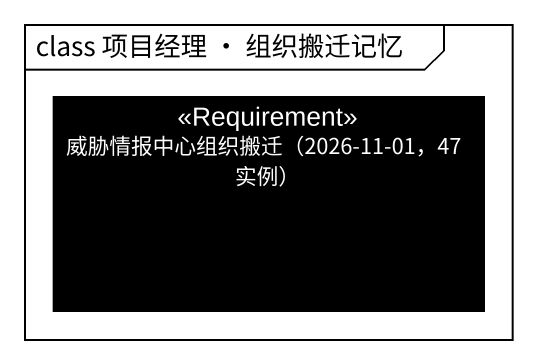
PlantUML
@startuml
mainframe class 项目经理 · 组织搬迁记忆
hide circle
hide empty members
class "威胁情报中心组织搬迁（2026-11-01，47 实例）" as 威胁情报中心组织搬迁_2026_11_01_47_实例 <<Requirement>> #000000
@enduml
